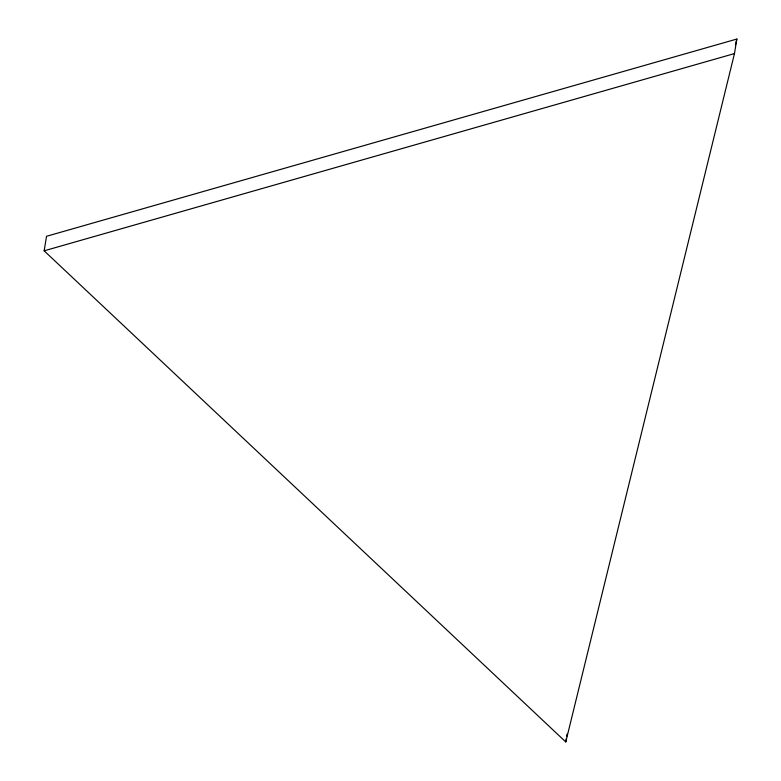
<?xml version="1.0" encoding="UTF-8"?>
<svg xmlns="http://www.w3.org/2000/svg" width="781" height="781" viewBox="0 0 781 781"><rect width="100%" height="100%" fill="white"/><g stroke="black" fill="none" stroke-linecap="round" stroke-linejoin="round"><path stroke-width="1.17" d="M44.156 250.818L46.528 236.292L736.844 39.05L734.472 53.577L565.766 741.95L44.156 250.818L734.472 53.577M565.766 741.95L566.313 738.601M566.684 736.366L567.045 734.13M735.399 44.976L736.844 39.05"/></g></svg>
